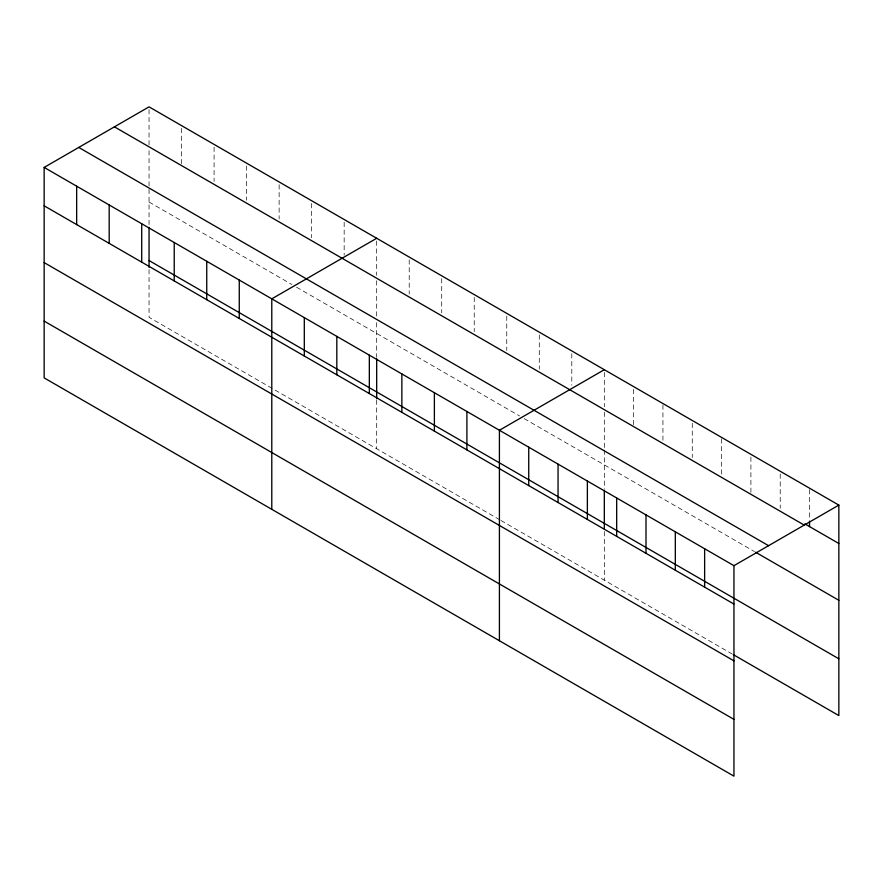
<?xml version="1.0" encoding="UTF-8"?>
<svg xmlns="http://www.w3.org/2000/svg" width="883" height="883" viewBox="0 0 883 883"><rect width="100%" height="100%" fill="white"/><g stroke="black" fill="none" stroke-linecap="round" stroke-linejoin="round"><path stroke-width="0.66" stroke-dasharray="4.42 3.31" d="M149.05 202.041L291.898 284.514M296.545 287.196L519.535 415.937M524.182 418.619L754.413 551.544M499.789 519.822L149.05 317.328L149.05 268.653M500.948 520.495L732.139 653.972M809.534 489.557L809.534 519.723M780.219 474.005L780.219 508.288M750.903 457.074L750.903 492.736M721.588 438.774L721.588 474.436M692.272 423.222L692.272 457.504M662.945 404.922L662.945 441.953M633.63 389.37L633.63 425.032M604.314 372.449L604.314 406.732M604.314 412.162L604.314 448.663M604.314 450.01L604.314 488.818M604.314 531.5L604.314 580.175M571.798 353.675L571.798 385.209M539.281 334.9L539.281 369.182M506.765 316.125L506.765 350.408M474.237 297.35L474.237 331.633M441.721 278.575L441.721 312.858M409.204 259.801L409.204 294.083M376.688 241.026L376.688 275.308M376.688 280.739L376.688 317.24M376.688 322.648L376.688 357.394M376.688 400.076L376.688 448.752M344.16 222.251L344.16 255.165M311.644 203.476L311.644 237.759M279.127 184.702L279.127 218.984M246.611 165.927L246.611 200.209M214.083 147.152L214.083 181.434M181.567 128.377L181.567 164.028M149.05 109.602L149.05 145.254M149.05 150.662L149.05 225.971"/><path stroke-width="1.32" d="M44.15 167.417L733.95 565.672L733.95 776.146L44.15 377.891L44.15 167.417L149.05 106.854L838.85 505.109L838.85 715.583L733.309 654.645M376.688 238.278L271.787 298.84L271.787 509.314M604.314 369.701L499.414 430.264L499.414 640.738M733.95 565.672L838.85 505.109M804.843 523.873L838.85 543.509M114.437 126.843L804.236 525.098M78.764 147.439L768.563 545.683M755.594 552.228L838.85 600.297M149.05 260.54L838.85 658.795M44.15 205.816L733.95 604.071M44.15 262.604L733.95 660.859M44.15 321.103L733.95 719.358M809.534 521.102L809.534 526.588M704.634 548.751L704.634 587.151M675.318 531.82L675.318 570.219M646.003 514.899L646.003 553.299M616.687 497.968L616.687 536.367M604.314 490.153L604.314 528.796M587.372 481.047L587.372 519.447M558.056 464.116L558.056 502.515M528.74 447.195L528.74 485.595M466.897 411.489L466.897 449.889M434.381 392.714L434.381 431.114M401.864 373.939L401.864 412.339M376.688 358.73L376.688 398.73M369.337 355.165L369.337 393.564M336.82 336.39L336.82 374.789M304.304 317.615L304.304 356.015M239.26 280.066L239.26 318.465M206.743 261.291L206.743 299.69M174.227 242.516L174.227 280.915M149.05 227.306L149.05 267.306M141.71 223.741L141.71 262.141M109.183 204.966L109.183 243.366M76.666 186.192L76.666 224.591"/></g></svg>
